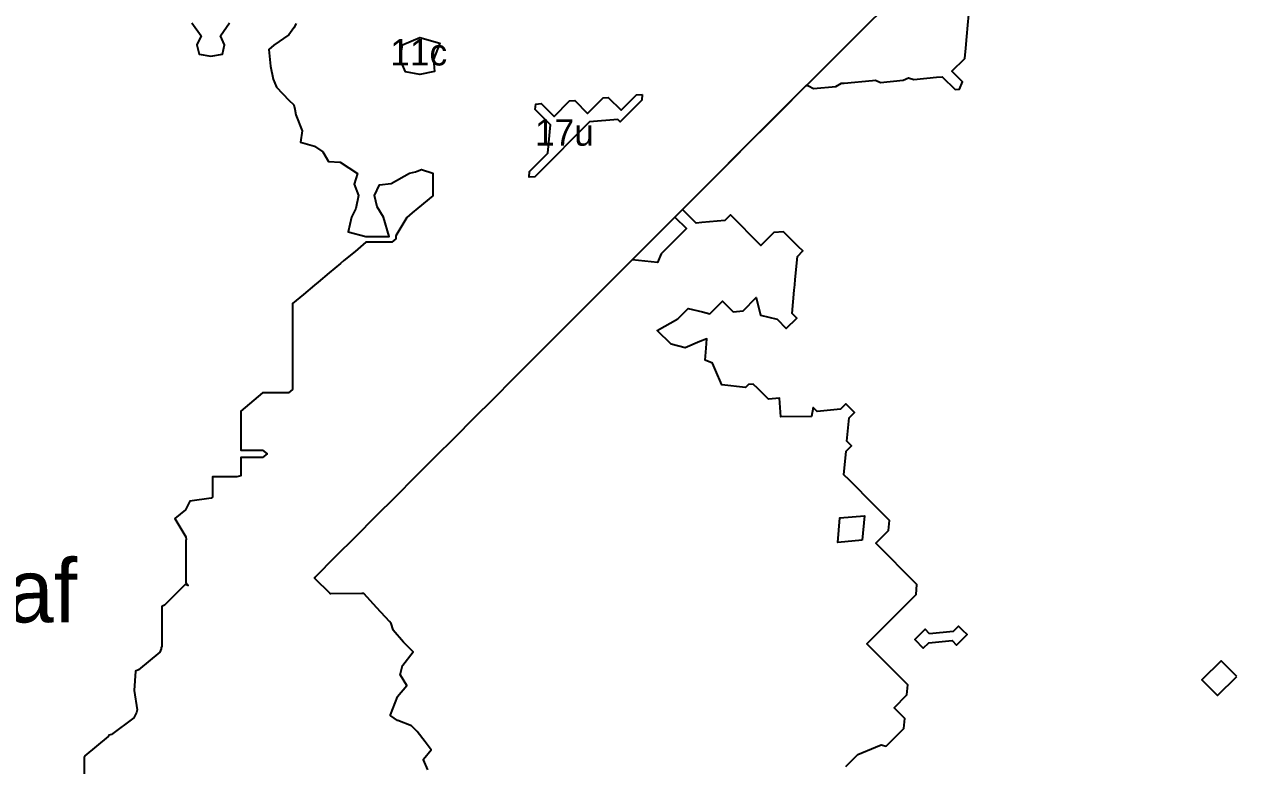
# Model space of a CAD drawing. Header units: millimetres. Extents: x 0 to 500, y 0 to 700.
# Drawn here: x 181.5 to 296.3, y 267.6 to 337.8 of the extents above; entities that cross this region are included whole.
import ezdxf
from ezdxf.enums import TextEntityAlignment as Align

# ---------------------------------------------------------------- set-up
doc = ezdxf.new("R2010")
doc.units = ezdxf.units.MM
doc.layers.add('CORTE', color=1, linetype='Continuous')
doc.layers.add('GRABADO', color=5, linetype='Continuous')

msp = doc.modelspace()

# ---------------------------------------------------------------- linework, layer by layer
at = {"layer": 'CORTE'}
for points in [[(219.71, 267.24), (219.31, 268.17), (219.31, 268.18), (219.31, 268.19), (219.31, 268.2), (219.31, 268.21), (219.31, 268.23), (219.32, 268.24), (220.05, 269.12), (219.48, 269.87), (218.72, 270.85), (218.17, 271.4), (216.87, 271.9), (216.86, 271.9), (216.86, 271.9), (216.21, 272.34), (216.21, 272.34), (216.2, 272.35), (216.2, 272.35), (216.19, 272.36), (216.19, 272.37), (216.19, 272.37), (216.18, 272.38), (216.18, 272.39), (216.18, 272.4), (216.18, 272.41), (216.19, 272.42), (216.84, 274.15), (216.84, 274.16), (216.85, 274.18), (217.73, 275.2), (217.13, 276.18), (217.13, 276.18), (217.12, 276.19), (217.12, 276.2), (217.12, 276.2), (217.12, 276.21), (217.12, 276.22), (217.12, 276.22), (217.12, 276.23), (217.34, 277.1), (217.35, 277.11), (217.35, 277.12), (217.35, 277.13), (218.35, 278.39), (217.42, 279.32), (217.41, 279.32), (216.45, 280.45), (216.44, 280.46), (216.44, 280.47), (216.25, 281.07), (216.08, 281.28), (214.89, 282.57), (213.65, 283.93), (213.46, 283.93), (210.55, 283.87), (210.53, 283.88), (210.52, 283.88), (210.51, 283.88), (210.51, 283.88), (210.5, 283.88), (210.48, 283.89), (210.47, 283.9), (210.46, 283.9), (210.46, 283.91), (209.03, 285.34), (209.02, 285.35), (209.02, 285.35), (209.01, 285.36), (209.01, 285.37), (209.01, 285.38), (209, 285.39), (209, 285.39), (209, 285.4), (209.01, 285.41), (209.01, 285.43), (209.02, 285.44), (209.03, 285.45), (209.07, 285.49), (210.99, 287.41), (212.9, 289.32), (214.8, 291.22), (216.69, 293.11), (218.56, 294.98), (220.42, 296.84), (222.27, 298.69), (224.11, 300.53), (225.93, 302.35), (227.88, 304.3), (228.62, 305.04), (231.21, 307.63), (232.99, 309.41), (234.76, 311.18), (236.41, 312.83), (238.26, 314.68), (240, 316.42), (241.89, 318.31), (243.43, 319.85), (244.98, 321.4), (246.75, 323.17), (248.44, 324.86), (250.23, 326.65), (251.98, 328.4), (253.57, 329.99), (254.9, 331.32), (256.41, 332.83), (258.01, 334.43), (259.62, 336.04), (264.55, 340.97)], [(207.26, 337.86), (207.04, 337.46), (206.55, 336.78), (205.15, 335.8), (204.66, 335.39), (204.83, 333.84), (205.09, 332.61), (205.38, 331.83), (206.55, 330.6), (207.02, 330.16), (207.12, 329.76), (207.21, 329.23), (207.82, 327.72), (207.67, 326.64), (208.98, 326.27), (209.77, 325.72), (210.32, 324.81), (211.42, 324.75), (213.07, 323.66), (212.74, 322.65), (213.15, 321.6), (212.91, 320.37), (212.51, 319.53), (212.18, 318.15), (213.85, 317.69), (216.07, 317.69), (215.52, 319.53), (214.93, 320.5), (214.67, 321.6), (215.14, 322.58), (216.26, 322.73), (218, 323.7), (218.57, 323.82), (218.7, 323.88), (219.12, 324.04), (220.2, 323.69), (220.2, 322.47), (220.2, 321.56), (218.78, 320.38), (218.25, 319.94), (217.73, 319.51), (216.69, 317.78), (216.69, 317.48), (216.5, 317.32), (216.31, 317.17), (213.86, 317.17), (212.83, 316.3), (211.77, 315.42), (211.44, 315.14), (210.39, 314.26), (209.33, 313.39), (208.99, 313.11), (207.94, 312.22), (206.91, 311.37), (206.91, 303.22), (206.53, 302.9), (204.08, 302.9), (202.02, 301.18), (202.02, 297.49), (204.08, 297.49), (204.51, 297.14), (204.08, 296.79), (202.02, 296.79), (202.02, 295.04), (201.62, 294.96), (199.32, 294.96), (199.32, 293.02), (199.19, 292.94), (197.17, 292.66), (196.78, 291.85), (195.76, 291.01), (196.79, 289.29), (196.85, 289.02), (196.81, 288.95), (196.81, 288.95), (196.81, 284.97), (196.81, 284.97), (197.03, 284.67), (196.74, 284.77), (194.78, 282.81), (194.52, 282.68), (194.52, 278.93), (194.47, 278.78), (194.46, 278.68), (194.33, 278.36), (192.33, 276.69), (192.05, 276.58), (191.92, 274.72), (192.18, 272.91), (192.13, 272.66), (192.06, 272.52), (191.89, 272.15), (189.76, 270.58), (189.51, 270.51), (189.44, 270.38), (187.25, 268.56), (187.18, 268.44), (187.18, 264.68)], [(197.38, 337.93), (198.25, 336.7), (197.84, 335.85), (198.06, 334.96), (199.16, 334.77), (200.27, 334.96), (200.48, 335.85), (200.08, 336.7), (200.94, 337.93)]]:
    msp.add_lwpolyline(points, dxfattribs=at)
for points in [[(217.1, 334.45), (217.31, 335.84), (218.97, 336.53), (220.87, 336.01), (220.25, 334.45), (220.36, 333.31), (218.97, 333.05), (217.61, 333.3), (217.1, 334.45)], [(240.04, 331.16), (239.99, 330.61), (238.48, 329.1), (237.95, 328.57), (237.73, 328.79), (235.05, 328.55), (234.83, 328.33), (233.34, 326.84), (231.85, 325.35), (231.38, 324.88), (229.86, 323.36), (229.31, 323.31), (229.36, 323.86), (230.88, 325.38), (231.09, 325.59), (231.34, 328.27), (229.9, 329.71), (229.94, 330.24), (230.47, 330.29), (231.69, 329.07), (233.15, 330.53), (233.65, 330.58), (234.86, 329.36), (236.32, 330.82), (236.82, 330.87), (238.03, 329.65), (239.49, 331.11), (240.04, 331.16)]]:
    msp.add_lwpolyline(points, close=True, dxfattribs=at)
at = {"layer": 'GRABADO'}
msp.add_lwpolyline([(259.31, 267.53), (260.44, 268.67), (262.12, 269.36), (262.66, 269.59), (263.13, 269.47), (264.81, 271.15), (264.9, 272.09), (263.89, 273.1), (265.1, 274.32), (265.19, 275.26), (262.33, 278.12), (261.29, 279.16), (265.97, 283.83), (266.05, 284.77), (262.16, 288.67), (263.37, 289.88), (263.46, 290.82), (262.5, 291.78), (262.04, 292.24), (259.62, 294.67), (259.13, 295.15), (259.34, 297.38), (259.85, 297.89), (259.42, 298.32), (259.63, 300.55), (260.14, 301.06), (259.33, 301.87), (258.82, 301.35), (256.59, 301.15), (256.21, 301.53), (256.06, 300.68), (253.16, 300.64), (253.02, 302.4), (251.98, 302.3), (250.97, 303.31), (250.54, 303.74), (250.1, 303.7), (249.82, 303.42), (247.56, 303.68), (246.97, 305.05), (246.69, 305.71), (245.98, 306.01), (246.08, 307.15), (246.16, 308.03), (245.5, 307.76), (244.1, 307.18), (242.76, 307.51), (241.46, 308.81), (243.4, 309.91), (244.39, 310.9), (245.73, 310.57), (246.42, 310.39), (247.62, 311.6), (248.63, 310.59), (249.58, 310.67), (250.83, 311.93), (251.24, 310.27), (252.8, 309.88), (253.67, 309.01), (254.66, 309.99), (254.23, 310.42), (254.43, 312.62), (254.48, 313.13), (254.53, 313.63), (254.73, 315.82), (255.24, 316.34), (254.84, 316.74), (253.42, 318.16), (252.48, 318.07), (251.26, 316.85), (248.38, 319.74), (247.87, 319.22), (245.67, 319.02), (245.14, 318.97), (243.84, 320.26), (245.48, 321.9), (247.26, 323.68), (249.16, 325.58), (251.02, 327.44), (252.7, 329.12), (254.12, 330.54), (255.57, 331.99), (255.79, 331.97), (256.25, 331.72), (258.38, 331.91), (258.91, 332.21), (259.17, 332.23), (261.84, 332.47), (262.11, 332.5), (262.59, 332.29), (264.73, 332.49), (265.26, 332.71), (265.76, 332.58), (267.91, 332.78), (268.45, 332.83), (269.66, 331.61), (270.08, 331.65), (270.36, 332.34), (269.36, 333.34), (270.58, 334.56), (270.67, 335.53), (270.77, 336.62), (270.86, 337.7), (270.96, 338.71)], dxfattribs=at)
for points in [[(240.32, 316.74), (241.95, 318.37), (243.13, 319.55), (244.22, 318.46), (242.99, 317.22), (241.81, 316.05), (241.48, 315.24), (239.09, 315.51), (240.32, 316.74)], [(260.87, 288.96), (258.55, 288.75), (258.76, 291.07), (261.08, 291.28), (260.87, 288.96)], [(267.25, 280.11), (266.83, 280.54), (265.84, 279.55), (266.64, 278.74), (267.16, 279.26), (269.39, 279.46), (269.81, 279.03), (270.8, 280.02), (270.4, 280.42), (270, 280.83), (269.48, 280.31), (267.25, 280.11)], [(296.34, 276.05), (294.85, 277.54), (293.04, 275.73), (294.53, 274.25), (296.34, 276.05)]]:
    msp.add_lwpolyline(points, close=True, dxfattribs=at)

# ---------------------------------------------------------------- texts
for s, height, p in [('11c', 2.5, (218.86, 335.14)), ('17u', 2.5, (232.66, 327.55)), ('17af', 6, (178.72, 284.18))]:
    msp.add_text(s, height=height, dxfattribs=at).set_placement(p, align=Align.MIDDLE_CENTER)

doc.saveas('drawing.dxf')
